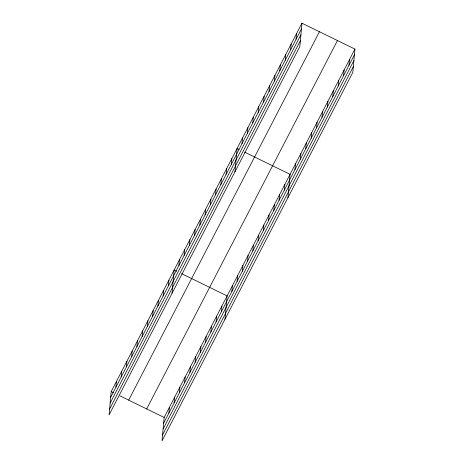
<?xml version="1.0" encoding="UTF-8"?>
<svg xmlns="http://www.w3.org/2000/svg" width="464" height="464" viewBox="0 0 464 464"><rect width="100%" height="100%" fill="white"/><g stroke="black" fill="none" stroke-linecap="round" stroke-linejoin="round"><path stroke-width="0.7" d="M301.96 23.2L111.192 391.587L109.069 414.915L299.831 46.528L301.96 23.2L354.931 49.085L352.808 72.413L162.04 440.8L164.169 417.472L354.931 49.085M115.919 387.162L116.441 381.46M121.168 377.035L121.684 371.328M126.411 366.902L126.933 361.195M131.66 356.77L132.176 351.068M136.903 346.643L137.425 340.936M142.152 336.51L142.668 330.803M147.395 326.378L147.917 320.676M152.644 316.251L153.161 310.544M157.888 306.118L158.41 300.411M163.137 295.986L163.653 290.284M168.38 285.859L168.902 280.152M172.022 293.347L174.145 270.019L176.645 271.243M178.872 265.594L179.394 259.892M168.89 413.047L169.412 407.34M184.115 255.467L184.637 249.76M174.139 402.914L174.655 397.207M189.364 245.334L189.886 239.627M179.382 392.788L179.904 387.08M194.607 235.202L195.129 229.5M184.631 382.655L185.148 376.948M199.856 225.075L200.373 219.368M189.875 372.522L190.397 366.815M205.1 214.942L205.622 209.235M195.124 362.396L195.64 356.688M210.349 204.81L210.865 199.108M200.367 352.263L200.889 346.556M215.592 194.683L216.114 188.976M205.616 342.13L206.132 336.423M220.841 184.55L221.357 178.843M210.859 332.004L211.381 326.296M226.084 174.418L226.606 168.716M216.108 321.871L216.624 316.164M231.333 164.291L231.849 158.584M221.351 311.738L221.873 306.031M234.975 171.779L237.098 148.451L238.972 149.367M224.994 319.232L227.116 295.904L181.639 273.679M241.982 143.718L242.504 138.017M231.843 291.479L232.365 285.772M247.387 133.284L247.909 127.577M237.092 281.346L237.609 275.639M252.793 122.844L253.315 117.137M242.336 271.22L242.858 265.512M258.199 112.41L258.715 106.703M247.585 261.087L248.101 255.38M263.604 101.97L264.12 96.263M252.828 250.954L253.35 245.247M269.01 91.53L269.526 85.828M258.077 240.828L258.593 235.12M274.415 81.096L274.932 75.388M263.32 230.695L263.842 224.988M279.815 70.656L280.337 64.948M268.569 220.562L269.085 214.855M285.221 60.221L285.743 54.514M273.812 210.43L274.334 204.728M290.626 49.781L291.148 44.074M279.061 200.303L279.577 194.596M296.032 39.341L296.554 33.64M284.304 190.17L284.826 184.463M287.947 197.664L290.07 174.336L244.592 152.111M294.953 169.604L295.475 163.896M300.359 159.164L300.881 153.456M305.764 148.729L306.286 143.022M311.17 138.289L311.692 132.582M316.576 127.849L317.098 122.148M321.981 117.415L322.497 111.708M327.387 106.975L327.903 101.268M332.792 96.541L333.309 90.834M338.198 86.101L338.714 80.394M343.598 75.661L344.12 69.96M349.003 65.227L349.525 59.52M110.676 397.294L301.438 28.907M110.142 403.112L300.91 34.719M109.597 409.103L300.365 40.716M128.673 400.13L319.441 31.743M146.688 408.929L337.45 40.542M163.647 423.18L354.409 54.787M163.119 428.991L353.881 60.604M162.574 434.983L353.336 66.596M111.192 391.587L113.692 392.811M119.932 395.862L164.169 417.472"/></g></svg>
